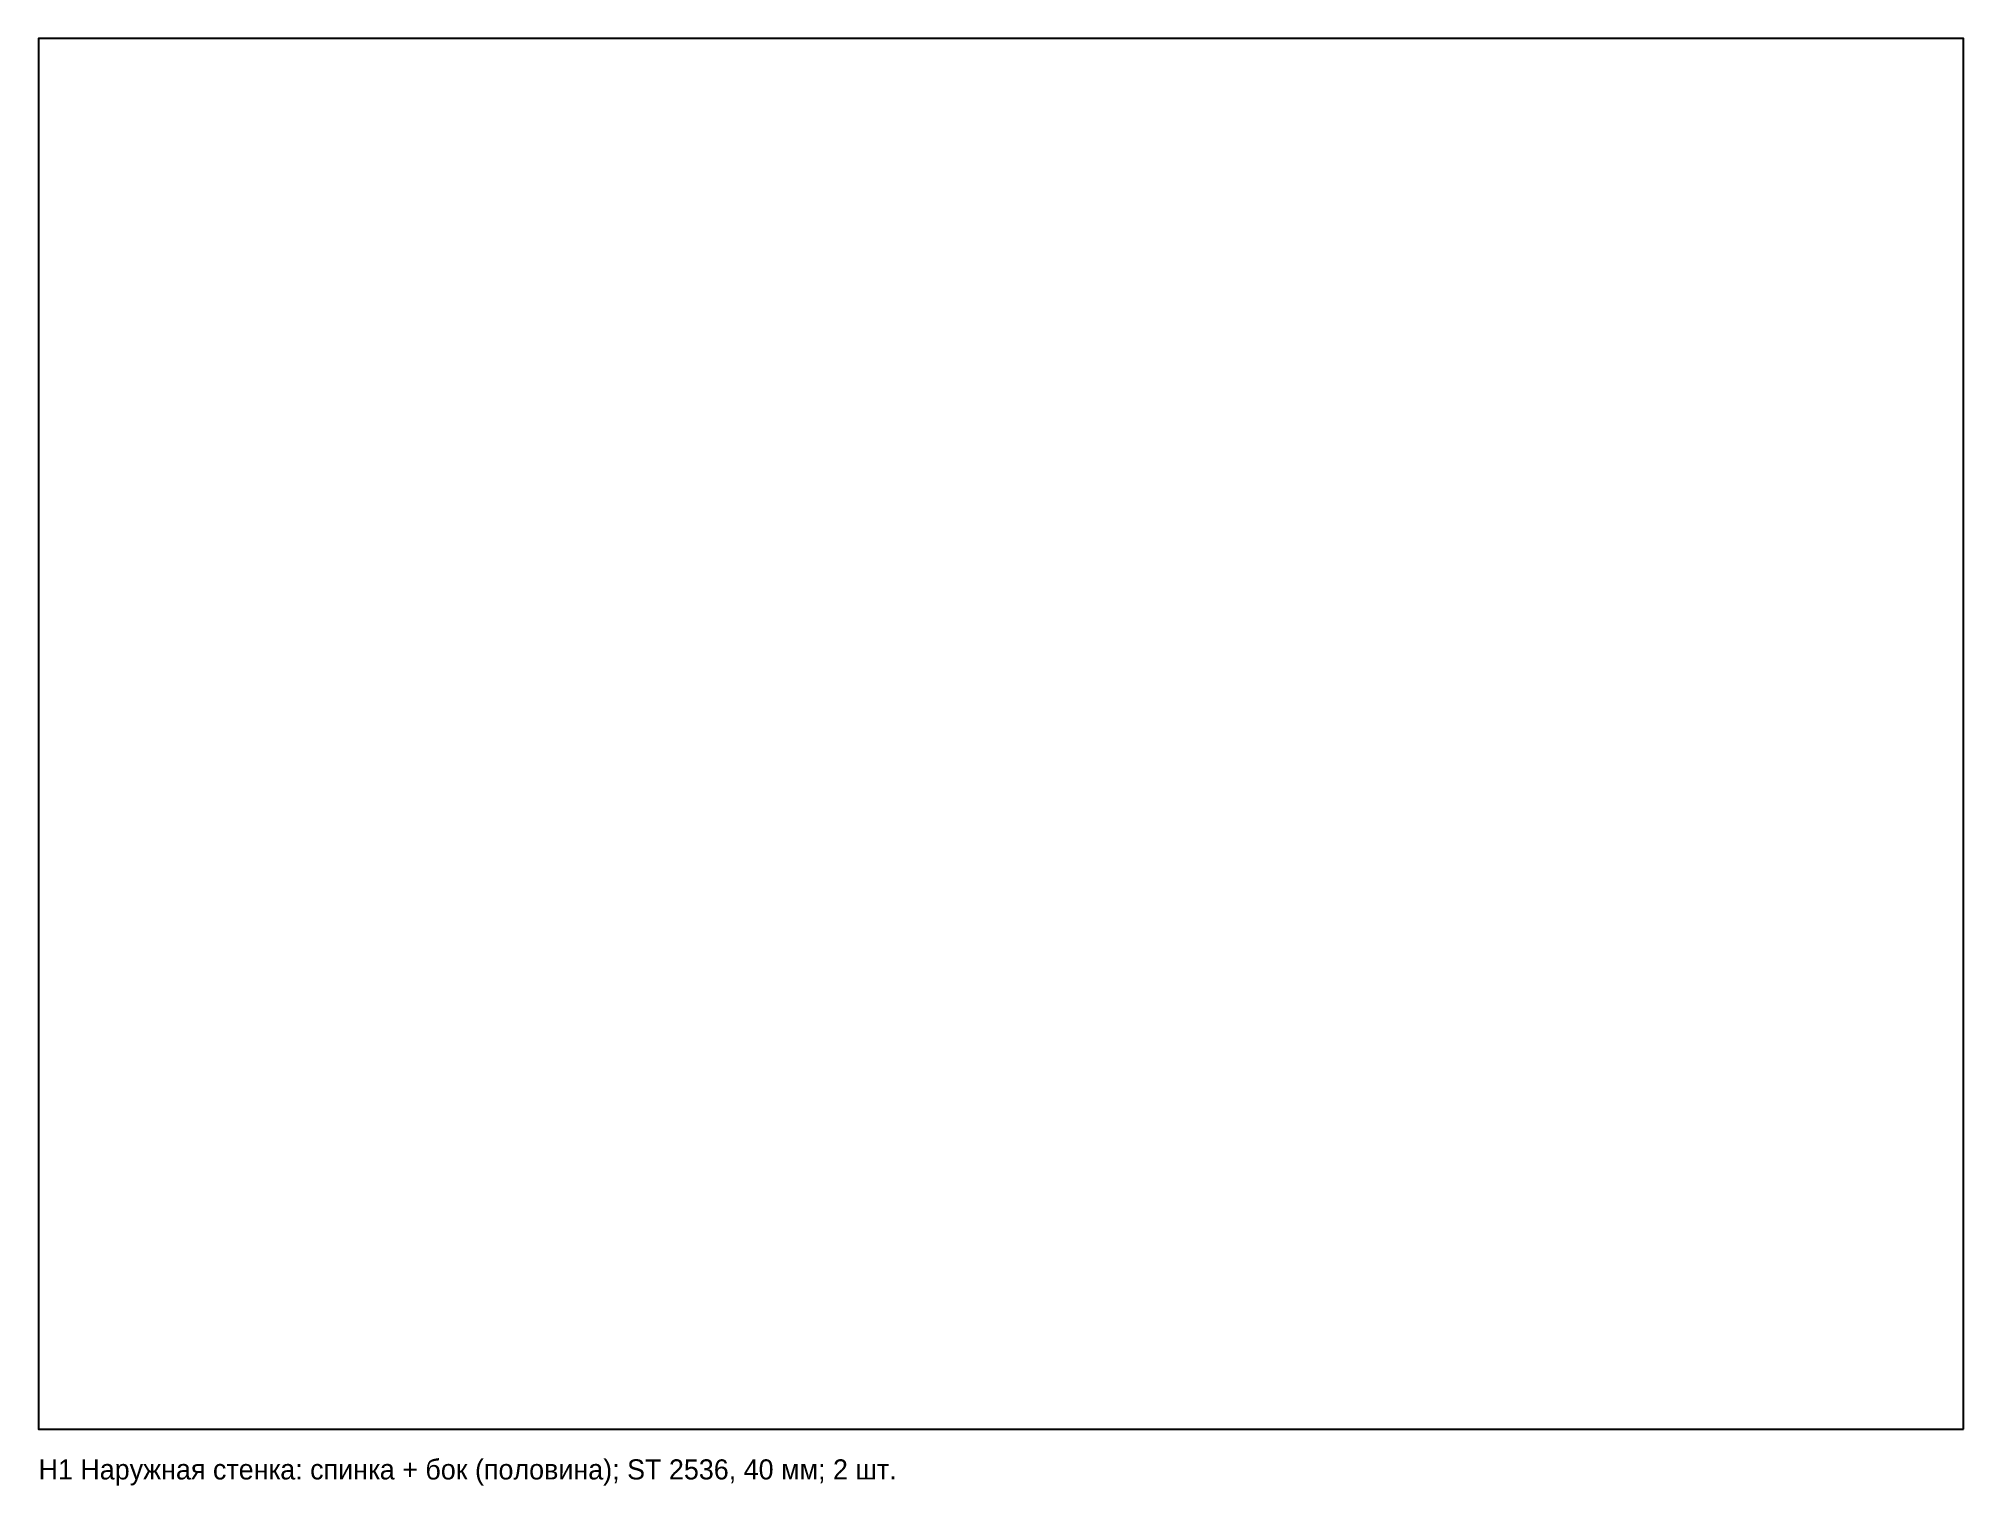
# Model space of a CAD drawing. Header units: millimetres. Extents: x 0 to 957, y -28 to 692.
import ezdxf

# ---------------------------------------------------------------- set-up
doc = ezdxf.new("R2010")
doc.units = ezdxf.units.MM
doc.layers.add('CUT_OUT', color=7, linetype='Continuous')
doc.layers.add('TEXT', color=8, linetype='Continuous')

msp = doc.modelspace()

# ---------------------------------------------------------------- linework, layer by layer
at = {"layer": 'CUT_OUT'}
msp.add_lwpolyline([(957.36, 0), (957.36, 691.98), (0, 691.98), (0, 0), (957.36, 0)], close=True, dxfattribs=at)

# ---------------------------------------------------------------- texts
at = {"layer": 'TEXT'}
msp.add_text('Н1 Наружная стенка: спинка + бок (половина); ST 2536, 40 мм; 2 шт.', height=10, dxfattribs=at).set_placement((0, -25))

doc.saveas('drawing.dxf')
